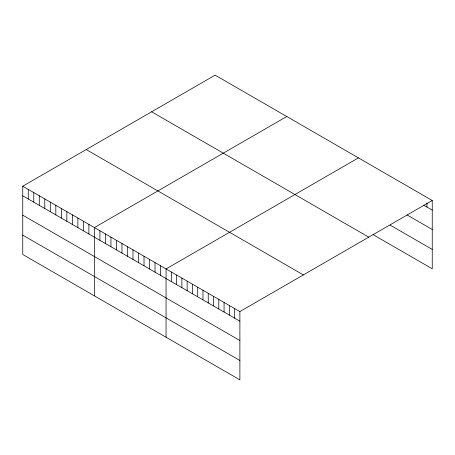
<?xml version="1.0" encoding="UTF-8"?>
<svg xmlns="http://www.w3.org/2000/svg" width="455" height="455" viewBox="0 0 455 455"><rect width="100%" height="100%" fill="white"/><g stroke="black" fill="none" stroke-linecap="round" stroke-linejoin="round"><path stroke-width="0.68" d="M22.75 186.209L239.882 311.567L239.882 379.851L22.75 254.493L22.75 186.209L215.118 75.149L432.25 200.507L432.25 268.791L373.072 234.626M286.769 116.514L94.407 227.58L94.407 295.864M358.426 157.885L166.058 268.945L166.058 337.229M239.882 311.567L432.25 200.507M423.463 205.034L432.25 210.108M407.054 214.925L432.25 229.474M390.066 225.071L432.25 249.425M151.634 111.799L368.772 237.157M86.228 149.558L303.366 274.917M22.75 195.804L239.882 321.167M22.75 215.175L239.882 340.533M22.75 235.127L239.882 360.485M426.978 202.947L426.978 207.059M234.609 308.524L234.609 318.125M229.337 305.481L229.337 315.076M224.065 302.438L224.065 312.033M218.792 299.39L218.792 308.99M213.52 296.347L213.52 305.948M208.242 293.304L208.242 302.899M202.97 290.256L202.97 299.856M197.698 287.213L197.698 296.814M192.425 284.17L192.425 293.765M187.153 281.122L187.153 290.722M181.881 278.079L181.881 287.679M176.603 275.036L176.603 284.631M171.33 271.993L171.33 281.588M160.547 265.765L160.547 275.36M155.036 262.58L155.036 272.181M149.524 259.401L149.524 268.996M144.013 256.216L144.013 265.817M138.496 253.037L138.496 262.632M132.985 249.852L132.985 259.452M127.474 246.673L127.474 256.267M121.963 243.488L121.963 253.088M116.452 240.308L116.452 249.903M110.94 237.123L110.94 246.724M105.429 233.944L105.429 243.539M99.918 230.759L99.918 240.359M88.89 224.395L88.89 233.995M83.379 221.215L83.379 230.81M77.868 218.03L77.868 227.631M72.356 214.851L72.356 224.446M66.845 211.666L66.845 221.267M61.334 208.487L61.334 218.081M55.823 205.302L55.823 214.902M50.312 202.117L50.312 211.717M44.795 198.937L44.795 208.538M39.284 195.752L39.284 205.353M33.772 192.573L33.772 202.174M28.261 189.388L28.261 198.989"/></g></svg>
